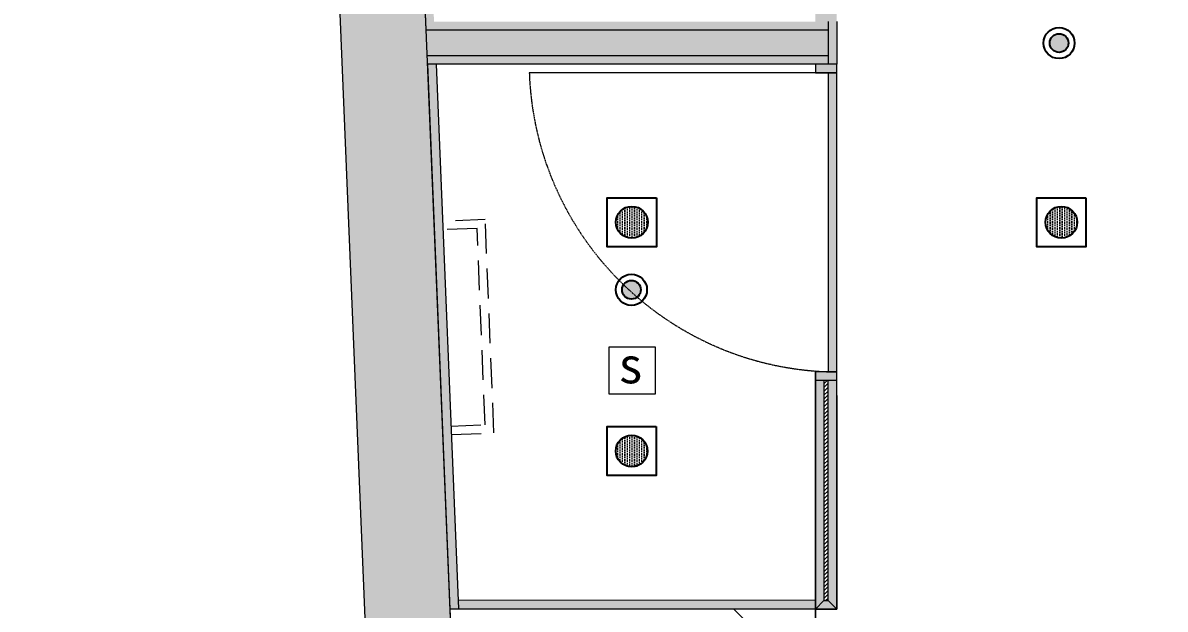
# Model space of a CAD drawing. Header units: millimetres. Extents: x 346472 to 732256, y -34068 to -15883.
# Drawn here: x 659444 to 662119, y -24116 to -22743 of the extents above; entities that cross this region are included whole.
import ezdxf

# ---------------------------------------------------------------- set-up
doc = ezdxf.new("R2010")
doc.units = ezdxf.units.MM
doc.header["$LTSCALE"] = 7
doc.linetypes.add('DASH', pattern=[0.35, 0.25, -0.1])
doc.linetypes.add('DASHED', pattern=[0.75, 0.5, -0.25])
doc.layers.get('0').update_dxf_attribs({"lineweight": 0})
for name, color, linetype, lineweight in [('EA7 FLOOR', 253, 'Continuous', 5), ('EA7 furniture', 7, 'Continuous', 5), ('LIGHTING LAY OUT', 1, 'Continuous', 18), ('materials', 1, 'Continuous', 40), ('QUOTE', 251, 'Continuous', 5), ('文字', 6, 'Continuous', 5)]:
    doc.layers.add(name, color=color, linetype=linetype, lineweight=lineweight)
for name, color, linetype in [('LD_light', 253, 'Continuous'), ('WALL', 7, 'Continuous'), ('walls', 7, 'Continuous'), ('消防', 5, 'Continuous')]:
    doc.layers.add(name, color=color, linetype=linetype)
doc.styles.add('图签-仿宋', font='')
doc.styles.get('图签-仿宋').set_extended_font_data('FangSong_GB2312')

# ---------------------------------------------------------------- blocks, each defined once
blk = doc.blocks.new('Single Rec_1')
at = {"layer": 'LD_light'}
h = blk.add_hatch(dxfattribs=at)
h.set_pattern_fill('DOTS', color=1, scale=10, style=0)
h.set_pattern_definition([(0, (-51.6286, 0), (0.3125, 0.625), [0, -0.625])])
h.paths.add_polyline_path([(10111.94, -501.53, 1), (10103.73, -501.53, 1)])
at = {"layer": 'LD_light', "color": 1}
blk.add_lwpolyline([(10101.49, -495.18), (10114.19, -495.18), (10114.19, -507.88), (10101.49, -507.88)], close=True, dxfattribs=at)
blk.add_circle((10107.84, -501.53), 4.11, dxfattribs=at)
blk = doc.blocks.new('A$C1A5804E3')
at = {"color": 5, "ltscale": 2}
blk.add_lwpolyline([(-699236, -432956), (-698936, -432956), (-698936, -432656), (-699236, -432656)], close=True, dxfattribs=at)
at = {"color": 5, "ltscale": 2, "style": '图签-仿宋'}
blk.add_text('s', height=231.5, dxfattribs=at).set_placement((-699174.1, -432888.6))

msp = doc.modelspace()

# ---------------------------------------------------------------- hatches: boundary and pattern name
at = {"layer": 'EA7 furniture', "lineweight": 5}
h = msp.add_hatch(color=0, dxfattribs=at)
h.dxf.hatch_style = 1
h.paths.add_polyline_path([(661330.1, -22740.2), (661300.1, -22740.2), (660386.9, -22740.2), (660387.7, -22760.2), (661330.1, -22760.2)])
h.paths.add_polyline_path([(660359.1, -21570.2), (660339.1, -21570.2), (660386.9, -22740.2), (660406.9, -22740.2)])
h = msp.add_hatch(color=8, dxfattribs=at)
h.dxf.hatch_style = 1
h.paths.add_polyline_path([(661330.1, -22740.2), (661300.1, -22740.2), (660386.9, -22740.2), (660387.7, -22760.2), (661330.1, -22760.2)])
h.paths.add_polyline_path([(660359.1, -21570.2), (660339.1, -21570.2), (660386.9, -22740.2), (660406.9, -22740.2)])
h = msp.add_hatch(color=0, dxfattribs=at)
h.dxf.hatch_style = 1
h.paths.add_polyline_path([(661350.1, -22000.2), (661300.1, -22000.2), (661300.1, -22020.2), (661350.1, -22020.2)])
h.paths.add_polyline_path([(661350.1, -23560.2), (661300.1, -23560.2), (661300.1, -23580.2), (661350.1, -23580.2)])
h = msp.add_hatch(color=8, dxfattribs=at)
h.dxf.hatch_style = 1
h.paths.add_polyline_path([(661350.1, -22000.2), (661300.1, -22000.2), (661300.1, -22020.2), (661350.1, -22020.2)])
h.paths.add_polyline_path([(661350.1, -23560.2), (661300.1, -23560.2), (661300.1, -23580.2), (661350.1, -23580.2)])
h = msp.add_hatch(color=0, dxfattribs=at)
h.dxf.hatch_style = 1
h.paths.add_polyline_path([(661300.1, -22720.2), (661300.1, -22740.2), (661350.1, -22740.2), (661350.1, -22720.2)])
h.paths.add_polyline_path([(661350.1, -22840.2), (661300.1, -22840.2), (661300.1, -22860.2), (661330.1, -22860.2), (661350.1, -22860.2)])
h = msp.add_hatch(color=8, dxfattribs=at)
h.dxf.hatch_style = 1
h.paths.add_polyline_path([(661300.1, -22720.2), (661300.1, -22740.2), (661350.1, -22740.2), (661350.1, -22720.2)])
h.paths.add_polyline_path([(661350.1, -22840.2), (661300.1, -22840.2), (661300.1, -22860.2), (661330.1, -22860.2), (661350.1, -22860.2)])
h = msp.add_hatch(color=0, dxfattribs=at)
h.dxf.hatch_style = 1
h.paths.add_polyline_path([(661330.1, -22820.2), (661330.1, -22760.2), (660387.7, -22760.2), (660390.2, -22820.2)])
h = msp.add_hatch(color=8, dxfattribs=at)
h.dxf.hatch_style = 1
h.paths.add_polyline_path([(661330.1, -22820.2), (661330.1, -22760.2), (660387.7, -22760.2), (660390.2, -22820.2)])
h = msp.add_hatch(color=0, dxfattribs=at)
h.dxf.hatch_style = 1
h.paths.add_polyline_path([(661330.1, -22820.2), (660390.2, -22820.2), (660391, -22840.2), (661330.1, -22840.2)])
h.paths.add_polyline_path([(660433.3, -24129.5), (660849.8, -24129.5), (660849.8, -23892.4), (660433.3, -23892.4)], flags=9)
h.paths.add_polyline_path([(660927.5, -23978), (661241.5, -23978), (661241.5, -23740.9), (660927.5, -23740.9)], flags=9)
h = msp.add_hatch(color=8, dxfattribs=at)
h.dxf.hatch_style = 1
h.paths.add_polyline_path([(661330.1, -22820.2), (660390.2, -22820.2), (660391, -22840.2), (661330.1, -22840.2)])
h.paths.add_polyline_path([(660433.3, -24129.5), (660849.8, -24129.5), (660849.8, -23892.4), (660433.3, -23892.4)], flags=9)
h.paths.add_polyline_path([(660927.5, -23978), (661241.5, -23978), (661241.5, -23740.9), (660927.5, -23740.9)], flags=9)
h = msp.add_hatch(color=0, dxfattribs=at)
h.dxf.hatch_style = 1
h.paths.add_polyline_path([(660990.2, -24095.3), (660463.3, -24095.3), (660464.1, -24115.3), (660990.2, -24115.3)])
h.paths.add_polyline_path([(661300.1, -24095.3), (661014.1, -24095.3), (661014.1, -24115.3), (661300.1, -24116.1), (661300.1, -24115.3)])
h.paths.add_polyline_path([(661014.1, -24095.3), (660990.2, -24095.3), (660990.2, -24115.3), (661014.1, -24115.3)])
h = msp.add_hatch(color=8, dxfattribs=at)
h.dxf.hatch_style = 1
h.paths.add_polyline_path([(660990.2, -24095.3), (660463.3, -24095.3), (660464.1, -24115.3), (660990.2, -24115.3)])
h.paths.add_polyline_path([(661300.1, -24095.3), (661014.1, -24095.3), (661014.1, -24115.3), (661300.1, -24116.1), (661300.1, -24115.3)])
h.paths.add_polyline_path([(661014.1, -24095.3), (660990.2, -24095.3), (660990.2, -24115.3), (661014.1, -24115.3)])
at = {"layer": 'QUOTE', "lineweight": 5}
h = msp.add_hatch(color=0, dxfattribs=at)
h.dxf.hatch_style = 1
h.paths.add_polyline_path([(661350.1, -22740.2), (661330.1, -22740.2), (661330.1, -22840.2), (661350.1, -22840.2)])
h = msp.add_hatch(color=8, dxfattribs=at)
h.dxf.hatch_style = 1
h.paths.add_polyline_path([(661350.1, -22740.2), (661330.1, -22740.2), (661330.1, -22840.2), (661350.1, -22840.2)])
at = {"layer": 'WALL', "lineweight": 5}
h = msp.add_hatch(color=0, dxfattribs=at)
h.dxf.hatch_style = 1
h.paths.add_polyline_path([(660411.9, -22840.2), (660391.9, -22840.2), (660444.1, -24116.1), (660464.1, -24116.1)])
h = msp.add_hatch(color=8, dxfattribs=at)
h.dxf.hatch_style = 1
h.paths.add_polyline_path([(660411.9, -22840.2), (660391.9, -22840.2), (660444.1, -24116.1), (660464.1, -24116.1)])
h = msp.add_hatch(color=0, dxfattribs=at)
h.dxf.hatch_style = 1
h.paths.add_polyline_path([(661350.1, -22860.2), (661330.1, -22860.2), (661330.1, -23560.2), (661350.1, -23560.2)])
h = msp.add_hatch(color=8, dxfattribs=at)
h.dxf.hatch_style = 1
h.paths.add_polyline_path([(661350.1, -22860.2), (661330.1, -22860.2), (661330.1, -23560.2), (661350.1, -23560.2)])
h = msp.add_hatch(color=0, dxfattribs=at)
h.dxf.hatch_style = 1
h.paths.add_polyline_path([(661300.1, -23560.2), (661300.1, -24116.1), (661320.1, -24096.1), (661320.1, -23580.2), (661300.1, -23580.2)])
h = msp.add_hatch(color=8, dxfattribs=at)
h.dxf.hatch_style = 1
h.paths.add_polyline_path([(661300.1, -23560.2), (661300.1, -24116.1), (661320.1, -24096.1), (661320.1, -23580.2), (661300.1, -23580.2)])
h = msp.add_hatch(color=0, dxfattribs=at)
h.dxf.hatch_style = 1
h.paths.add_polyline_path([(661350.1, -23580.2), (661330.1, -23580.2), (661330.1, -24096.1), (661350.1, -24116.1)])
h = msp.add_hatch(color=8, dxfattribs=at)
h.dxf.hatch_style = 1
h.paths.add_polyline_path([(661350.1, -23580.2), (661330.1, -23580.2), (661330.1, -24096.1), (661350.1, -24116.1)])
h = msp.add_hatch(color=0, dxfattribs=at)
h.dxf.hatch_style = 1
h.paths.add_polyline_path([(661300.1, -24116.1), (661350.1, -24116.1), (661330.1, -24096.1), (661320.1, -24096.1)])
h = msp.add_hatch(color=8, dxfattribs=at)
h.dxf.hatch_style = 1
h.paths.add_polyline_path([(661300.1, -24116.1), (661350.1, -24116.1), (661330.1, -24096.1), (661320.1, -24096.1)])
at = {"layer": 'walls', "lineweight": 5}
h = msp.add_hatch(color=0, dxfattribs=at)
h.dxf.hatch_style = 1
h.paths.add_polyline_path([(659721.3, -18888.6), (659443.8, -18990.8), (660125.2, -21259.8), (660416, -28254), (660615.8, -28245.5), (660325, -21251.5), (665452.4, -22506.4), (665452.4, -22300.5), (660372.6, -21057.2)])
h.paths.add_polyline_path([(665452.4, -22300.5), (665452.4, -22506.4), (672345.2, -24193.4), (672208.2, -24753.3), (672189.5, -24829.7), (672286.6, -24853.4), (672383.8, -24877.2), (672587, -24046.7)])
h.paths.add_polyline_path([(672140.1, -25872.8), (672177, -25722.3), (671982.7, -25674.7), (671898.3, -26019.5), (674287.8, -26604.4), (673756.4, -28775.6), (673963.9, -28775.6), (674533.9, -26463.9)])
h.paths.add_polyline_path([(673963.9, -28775.6), (673756.4, -28775.6), (673715.9, -28941), (673911, -28990.1)])
h.paths.add_polyline_path([(673716.6, -28941.2), (673694.3, -29029.3), (673670.8, -29125.5), (673669.7, -29129.8), (675073.2, -29478.4), (675123.7, -29295.2)])
h = msp.add_hatch(color=8, dxfattribs=at)
h.dxf.hatch_style = 1
h.paths.add_polyline_path([(659721.3, -18888.6), (659443.8, -18990.8), (660125.2, -21259.8), (660416, -28254), (660615.8, -28245.5), (660325, -21251.5), (665452.4, -22506.4), (665452.4, -22300.5), (660372.6, -21057.2)])
h.paths.add_polyline_path([(665452.4, -22300.5), (665452.4, -22506.4), (672345.2, -24193.4), (672208.2, -24753.3), (672189.5, -24829.7), (672286.6, -24853.4), (672383.8, -24877.2), (672587, -24046.7)])
h.paths.add_polyline_path([(672140.1, -25872.8), (672177, -25722.3), (671982.7, -25674.7), (671898.3, -26019.5), (674287.8, -26604.4), (673756.4, -28775.6), (673963.9, -28775.6), (674533.9, -26463.9)])
h.paths.add_polyline_path([(673963.9, -28775.6), (673756.4, -28775.6), (673715.9, -28941), (673911, -28990.1)])
h.paths.add_polyline_path([(673716.6, -28941.2), (673694.3, -29029.3), (673670.8, -29125.5), (673669.7, -29129.8), (675073.2, -29478.4), (675123.7, -29295.2)])
at = {"layer": '消防', "ltscale": 2}
for points in [[(661892.8, -22790.4, 1), (661849, -22790.4, 1)], [(660891, -23368.2, 1), (660847.3, -23368.2, 1)]]:
    msp.add_hatch(color=5, dxfattribs=at).paths.add_polyline_path(points)

# ---------------------------------------------------------------- linework, layer by layer
at = {"layer": 'EA7 FLOOR', "color": 0, "lineweight": 5}
msp.add_line((661300.1, -24116.1, -0.8), (661300.1, -23560.2, -0.8), dxfattribs=at)
at = {"layer": 'EA7 FLOOR', "color": 8, "lineweight": 5}
msp.add_line((661300.1, -24116.1, -0.8), (661300.1, -23560.2, -0.8), dxfattribs=at)
at = {"layer": 'EA7 furniture', "color": 0, "lineweight": 5}
for p, q in [((660339.1, -21570.2, -0.8), (660387.7, -22760.2, -0.8)), ((661330.1, -22740.2, -0.8), (661330.1, -22840.2, -0.8)), ((660391.9, -22840.2, -0.8), (660444.1, -24116.1, 1.2)), ((660411.9, -22840.2, -0.8), (660464.1, -24115.3, 1.2)), ((661300.1, -22840.2, -0.8), (661300.1, -22860.2, -0.8)), ((661300.1, -24116.1, 1.2), (660444.1, -24116.1, 1.2)), ((660444.1, -24116.1, 1.2), (660446.2, -24166.7, 1.2)), ((661300.1, -24166.1, 1.2), (661300.1, -24116.1, 1.2))]:
    msp.add_line(p, q, dxfattribs=at)
at = {"layer": 'EA7 furniture', "color": 8, "lineweight": 5}
for p, q in [((660339.1, -21570.2, -0.8), (660387.7, -22760.2, -0.8)), ((661330.1, -22740.2, -0.8), (661330.1, -22840.2, -0.8)), ((660391.9, -22840.2, -0.8), (660444.1, -24116.1, 1.2)), ((660411.9, -22840.2, -0.8), (660464.1, -24115.3, 1.2)), ((661300.1, -22840.2, -0.8), (661300.1, -22860.2, -0.8)), ((661300.1, -24116.1, 1.2), (660444.1, -24116.1, 1.2)), ((660444.1, -24116.1, 1.2), (660446.2, -24166.7, 1.2)), ((661300.1, -24166.1, 1.2), (661300.1, -24116.1, 1.2))]:
    msp.add_line(p, q, dxfattribs=at)
at = {"layer": 'EA7 furniture', "color": 0, "linetype": 'DASHED', "lineweight": 5, "ltscale": 20}
for p, q in [((660526.9, -23203.6, 0.2), (660426.9, -23207.7, 0.2)), ((660547.3, -23703.2, 0.2), (660526.9, -23203.6, 0.2)), ((660507.7, -23224.4, 0.2), (660427.8, -23227.7, 0.2)), ((660526.5, -23684.1, 0.2), (660507.7, -23224.4, 0.2)), ((660446.5, -23687.3, 0.2), (660526.5, -23684.1, 0.2)), ((660447.4, -23707.3, 0.2), (660547.3, -23703.2, 0.2))]:
    msp.add_line(p, q, dxfattribs=at)
at = {"layer": 'EA7 furniture', "color": 8, "linetype": 'DASHED', "lineweight": 5, "ltscale": 20}
for p, q in [((660526.9, -23203.6, 0.2), (660426.9, -23207.7, 0.2)), ((660547.3, -23703.2, 0.2), (660526.9, -23203.6, 0.2)), ((660507.7, -23224.4, 0.2), (660427.8, -23227.7, 0.2)), ((660526.5, -23684.1, 0.2), (660507.7, -23224.4, 0.2)), ((660446.5, -23687.3, 0.2), (660526.5, -23684.1, 0.2)), ((660447.4, -23707.3, 0.2), (660547.3, -23703.2, 0.2))]:
    msp.add_line(p, q, dxfattribs=at)
at = {"layer": 'EA7 furniture', "color": 0, "linetype": 'Continuous', "lineweight": 5}
for p, q in [((661320.1, -23588.3, -0.8), (661328.3, -23580.2, -0.8)), ((661320.1, -23597.3, -0.8), (661330.1, -23587.3, -0.8)), ((661320.1, -23606.3, -0.8), (661330.1, -23596.3, -0.8)), ((661320.1, -23615.3, -0.8), (661330.1, -23605.3, -0.8)), ((661320.1, -23624.2, -0.8), (661330.1, -23614.2, -0.8)), ((661320.1, -23633.2, -0.8), (661330.1, -23623.2, -0.8)), ((661320.1, -23642.2, -0.8), (661330.1, -23632.2, -0.8)), ((661320.1, -23651.2, -0.8), (661330.1, -23641.2, -0.8)), ((661320.1, -23660.2, -0.8), (661330.1, -23650.2, -0.8)), ((661320.1, -23669.1, -0.8), (661330.1, -23659.1, -0.8)), ((661320.1, -23678.1, -0.8), (661330.1, -23668.1, -0.8)), ((661320.1, -23687.1, -0.8), (661330.1, -23677.1, -0.8)), ((661320.1, -23696.1, -0.8), (661330.1, -23686.1, -0.8)), ((661320.1, -23705.1, -0.8), (661330.1, -23695.1, -0.8)), ((661320.1, -23714, -0.8), (661330.1, -23704, -0.8)), ((661320.1, -23723, -0.8), (661330.1, -23713, -0.8)), ((661320.1, -23732, -0.8), (661330.1, -23722, -0.8)), ((661320.1, -23741, -0.8), (661330.1, -23731, -0.8)), ((661320.1, -23750, -0.8), (661330.1, -23740, -0.8)), ((661320.1, -23758.9, -0.8), (661330.1, -23748.9, -0.8)), ((661320.1, -23767.9, -0.8), (661330.1, -23757.9, -0.8)), ((661320.1, -23776.9, -0.8), (661330.1, -23766.9, -0.8)), ((661320.1, -23785.9, -0.8), (661330.1, -23775.9, -0.8)), ((661320.1, -23794.9, -0.8), (661330.1, -23784.9, -0.8)), ((661320.1, -23803.8, -0.8), (661330.1, -23793.8, -0.8)), ((661320.1, -23812.8, -0.8), (661330.1, -23802.8, -0.8)), ((661320.1, -23821.8, -0.8), (661330.1, -23811.8, -0.8)), ((661320.1, -23830.8, -0.8), (661330.1, -23820.8, -0.8)), ((661320.1, -23839.8, -0.8), (661330.1, -23829.8, -0.8)), ((661320.1, -23848.7, -0.8), (661330.1, -23838.7, -0.8)), ((661320.1, -23857.7, -0.8), (661330.1, -23847.7, -0.8)), ((661320.1, -23866.7, -0.8), (661330.1, -23856.7, -0.8)), ((661320.1, -23875.7, -0.8), (661330.1, -23865.7, -0.8)), ((661320.1, -23884.7, -0.8), (661330.1, -23874.7, -0.8)), ((661320.1, -23893.6, -0.8), (661330.1, -23883.7, -0.8)), ((661320.1, -23902.6, -0.8), (661330.1, -23892.6, -0.8)), ((661320.1, -23911.6, -0.8), (661330.1, -23901.6, -0.8)), ((661320.1, -23920.6, -0.8), (661330.1, -23910.6, -0.8)), ((661320.1, -23929.6, -0.8), (661330.1, -23919.6, -0.8)), ((661320.1, -23938.5, -0.8), (661330.1, -23928.6, -0.8)), ((661320.1, -23947.5, -0.8), (661330.1, -23937.5, -0.8)), ((661320.1, -23956.5, -0.8), (661330.1, -23946.5, -0.8)), ((661320.1, -23965.5, -0.8), (661330.1, -23955.5, -0.8)), ((661320.1, -23974.5, -0.8), (661330.1, -23964.5, -0.8)), ((661320.1, -23983.5, -0.8), (661330.1, -23973.5, -0.8)), ((661320.1, -23992.4, -0.8), (661330.1, -23982.4, -0.8)), ((661320.1, -24001.4, -0.8), (661330.1, -23991.4, -0.8)), ((661320.1, -24010.4, -0.8), (661330.1, -24000.4, -0.8)), ((661320.1, -24019.4, -0.8), (661330.1, -24009.4, -0.8)), ((661320.1, -24028.4, -0.8), (661330.1, -24018.4, -0.8)), ((661320.1, -24037.3, -0.8), (661330.1, -24027.3, -0.8)), ((661320.1, -24046.3, -0.8), (661330.1, -24036.3, -0.8)), ((661320.1, -24055.3, -0.8), (661330.1, -24045.3, -0.8)), ((661320.1, -24064.3, -0.8), (661330.1, -24054.3, -0.8)), ((661320.1, -24073.3, -0.8), (661330.1, -24063.3, -0.8)), ((661320.1, -24082.2, -0.8), (661330.1, -24072.2, -0.8)), ((661320.1, -24091.2, -0.8), (661330.1, -24081.2, -0.8)), ((661324.2, -24096.1, -0.8), (661330.1, -24090.2, -0.8)), ((661159.3, -24166.2, 1.2), (661109.2, -24116.1, 1.2))]:
    msp.add_line(p, q, dxfattribs=at)
at = {"layer": 'EA7 furniture', "color": 8, "linetype": 'Continuous', "lineweight": 5}
for p, q in [((661320.1, -23588.3, -0.8), (661328.3, -23580.2, -0.8)), ((661320.1, -23597.3, -0.8), (661330.1, -23587.3, -0.8)), ((661320.1, -23606.3, -0.8), (661330.1, -23596.3, -0.8)), ((661320.1, -23615.3, -0.8), (661330.1, -23605.3, -0.8)), ((661320.1, -23624.2, -0.8), (661330.1, -23614.2, -0.8)), ((661320.1, -23633.2, -0.8), (661330.1, -23623.2, -0.8)), ((661320.1, -23642.2, -0.8), (661330.1, -23632.2, -0.8)), ((661320.1, -23651.2, -0.8), (661330.1, -23641.2, -0.8)), ((661320.1, -23660.2, -0.8), (661330.1, -23650.2, -0.8)), ((661320.1, -23669.1, -0.8), (661330.1, -23659.1, -0.8)), ((661320.1, -23678.1, -0.8), (661330.1, -23668.1, -0.8)), ((661320.1, -23687.1, -0.8), (661330.1, -23677.1, -0.8)), ((661320.1, -23696.1, -0.8), (661330.1, -23686.1, -0.8)), ((661320.1, -23705.1, -0.8), (661330.1, -23695.1, -0.8)), ((661320.1, -23714, -0.8), (661330.1, -23704, -0.8)), ((661320.1, -23723, -0.8), (661330.1, -23713, -0.8)), ((661320.1, -23732, -0.8), (661330.1, -23722, -0.8)), ((661320.1, -23741, -0.8), (661330.1, -23731, -0.8)), ((661320.1, -23750, -0.8), (661330.1, -23740, -0.8)), ((661320.1, -23758.9, -0.8), (661330.1, -23748.9, -0.8)), ((661320.1, -23767.9, -0.8), (661330.1, -23757.9, -0.8)), ((661320.1, -23776.9, -0.8), (661330.1, -23766.9, -0.8)), ((661320.1, -23785.9, -0.8), (661330.1, -23775.9, -0.8)), ((661320.1, -23794.9, -0.8), (661330.1, -23784.9, -0.8)), ((661320.1, -23803.8, -0.8), (661330.1, -23793.8, -0.8)), ((661320.1, -23812.8, -0.8), (661330.1, -23802.8, -0.8)), ((661320.1, -23821.8, -0.8), (661330.1, -23811.8, -0.8)), ((661320.1, -23830.8, -0.8), (661330.1, -23820.8, -0.8)), ((661320.1, -23839.8, -0.8), (661330.1, -23829.8, -0.8)), ((661320.1, -23848.7, -0.8), (661330.1, -23838.7, -0.8)), ((661320.1, -23857.7, -0.8), (661330.1, -23847.7, -0.8)), ((661320.1, -23866.7, -0.8), (661330.1, -23856.7, -0.8)), ((661320.1, -23875.7, -0.8), (661330.1, -23865.7, -0.8)), ((661320.1, -23884.7, -0.8), (661330.1, -23874.7, -0.8)), ((661320.1, -23893.6, -0.8), (661330.1, -23883.7, -0.8)), ((661320.1, -23902.6, -0.8), (661330.1, -23892.6, -0.8)), ((661320.1, -23911.6, -0.8), (661330.1, -23901.6, -0.8)), ((661320.1, -23920.6, -0.8), (661330.1, -23910.6, -0.8)), ((661320.1, -23929.6, -0.8), (661330.1, -23919.6, -0.8)), ((661320.1, -23938.5, -0.8), (661330.1, -23928.6, -0.8)), ((661320.1, -23947.5, -0.8), (661330.1, -23937.5, -0.8)), ((661320.1, -23956.5, -0.8), (661330.1, -23946.5, -0.8)), ((661320.1, -23965.5, -0.8), (661330.1, -23955.5, -0.8)), ((661320.1, -23974.5, -0.8), (661330.1, -23964.5, -0.8)), ((661320.1, -23983.5, -0.8), (661330.1, -23973.5, -0.8)), ((661320.1, -23992.4, -0.8), (661330.1, -23982.4, -0.8)), ((661320.1, -24001.4, -0.8), (661330.1, -23991.4, -0.8)), ((661320.1, -24010.4, -0.8), (661330.1, -24000.4, -0.8)), ((661320.1, -24019.4, -0.8), (661330.1, -24009.4, -0.8)), ((661320.1, -24028.4, -0.8), (661330.1, -24018.4, -0.8)), ((661320.1, -24037.3, -0.8), (661330.1, -24027.3, -0.8)), ((661320.1, -24046.3, -0.8), (661330.1, -24036.3, -0.8)), ((661320.1, -24055.3, -0.8), (661330.1, -24045.3, -0.8)), ((661320.1, -24064.3, -0.8), (661330.1, -24054.3, -0.8)), ((661320.1, -24073.3, -0.8), (661330.1, -24063.3, -0.8)), ((661320.1, -24082.2, -0.8), (661330.1, -24072.2, -0.8)), ((661320.1, -24091.2, -0.8), (661330.1, -24081.2, -0.8)), ((661324.2, -24096.1, -0.8), (661330.1, -24090.2, -0.8)), ((661159.3, -24166.2, 1.2), (661109.2, -24116.1, 1.2))]:
    msp.add_line(p, q, dxfattribs=at)
at = {"layer": 'materials', "color": 0, "lineweight": 5}
for p, q in [((661300.1, -24166.1, 1.2), (661300.1, -24116.1, 1.2)), ((661350.1, -24116.1, -0.8), (661300.1, -24116.1, -0.8)), ((661350.1, -24116.1, -0.8), (661300.1, -24116.1, -0.8))]:
    msp.add_line(p, q, dxfattribs=at)
at = {"layer": 'materials', "color": 8, "lineweight": 5}
for p, q in [((661300.1, -24166.1, 1.2), (661300.1, -24116.1, 1.2)), ((661350.1, -24116.1, -0.8), (661300.1, -24116.1, -0.8)), ((661350.1, -24116.1, -0.8), (661300.1, -24116.1, -0.8))]:
    msp.add_line(p, q, dxfattribs=at)
at = {"layer": 'QUOTE', "color": 0, "lineweight": 5}
msp.add_line((661350.1, -22740.2, -0.8), (661350.1, -22840.2, -0.8), dxfattribs=at)
at = {"layer": 'QUOTE', "color": 8, "lineweight": 5}
msp.add_line((661350.1, -22740.2, -0.8), (661350.1, -22840.2, -0.8), dxfattribs=at)
at = {"layer": 'WALL', "color": 0, "lineweight": 5}
for p, q in [((660125.2, -21259.8, 0.2), (660415.9, -28253.8, 0.2)), ((660325, -21251.5, 0.2), (660615.8, -28245.5, 0.2)), ((661320.1, -23580.2, -0.8), (661320.1, -24096.1, -0.8)), ((661330.1, -24096.1, -0.8), (661330.1, -23580.2, -0.8)), ((661350.1, -24116.1, -0.8), (661350.1, -23580.2, -0.8)), ((661350.1, -23616.1, -0.8), (661350.1, -24116.1, -0.8)), ((661320.1, -24096.1, -0.8), (661300.1, -24116.1, -0.8)), ((661320.1, -24096.1, -0.8), (661330.1, -24096.1, -0.8)), ((661330.1, -24096.1, -0.8), (661350.1, -24116.1, -0.8)), ((661300.1, -24116.1, -0.8), (661350.1, -24116.1, -0.8))]:
    msp.add_line(p, q, dxfattribs=at)
at = {"layer": 'WALL', "color": 8, "lineweight": 5}
for p, q in [((660125.2, -21259.8, 0.2), (660415.9, -28253.8, 0.2)), ((660325, -21251.5, 0.2), (660615.8, -28245.5, 0.2)), ((661320.1, -23580.2, -0.8), (661320.1, -24096.1, -0.8)), ((661330.1, -24096.1, -0.8), (661330.1, -23580.2, -0.8)), ((661350.1, -24116.1, -0.8), (661350.1, -23580.2, -0.8)), ((661350.1, -23616.1, -0.8), (661350.1, -24116.1, -0.8)), ((661320.1, -24096.1, -0.8), (661300.1, -24116.1, -0.8)), ((661320.1, -24096.1, -0.8), (661330.1, -24096.1, -0.8)), ((661330.1, -24096.1, -0.8), (661350.1, -24116.1, -0.8)), ((661300.1, -24116.1, -0.8), (661350.1, -24116.1, -0.8))]:
    msp.add_line(p, q, dxfattribs=at)
at = {"layer": 'walls', "color": 0, "lineweight": 5}
for p, q in [((661330.1, -22760.2, -0.8), (660386.9, -22760.2, -0.8)), ((661330.1, -22820.2, -0.8), (660391, -22820.2, -0.8)), ((661350.1, -22840.2, -0.8), (660391, -22840.2, -0.8)), ((661300.1, -22840.2, -0.8), (661300.1, -22860.2, -0.8)), ((661350.1, -22840.2, -0.8), (661300.1, -22840.2, -0.8)), ((661300.1, -22840.2, -0.8), (661300.1, -22860.2, -0.8)), ((661350.1, -22860.2, -0.8), (661350.1, -22840.2, -0.8)), ((661300.1, -22860.2, -0.8), (661350.1, -22860.2, -0.8)), ((661350.1, -22860.2, -0.8), (661330.1, -22860.2, -0.8)), ((661330.1, -22860.2, -0.8), (661330.1, -23560.2, -0.8)), ((661350.1, -23560.2, -0.8), (661350.1, -22860.2, -0.8)), ((661300.1, -23560.2, -0.8), (661300.1, -28216.1, -0.8)), ((661350.1, -23560.2, -0.8), (661300.1, -23560.2, -0.8)), ((661300.1, -23560.2, -0.8), (661300.1, -23580.2, -0.8)), ((661330.1, -23560.2, -0.8), (661350.1, -23560.2, -0.8)), ((661350.1, -23580.2, -0.8), (661350.1, -23560.2, -0.8)), ((661300.1, -23580.2, -0.8), (661350.1, -23580.2, -0.8)), ((661300.1, -24096.1, 1.2), (660463.3, -24095.3, 1.2)), ((660463.3, -24095.3, 1.2), (660464.1, -24115.3, 1.2)), ((661300.1, -24116.1, 1.2), (661300.1, -24096.1, 1.2)), ((660464.1, -24115.3, 1.2), (661300.1, -24116.1, 1.2))]:
    msp.add_line(p, q, dxfattribs=at)
at = {"layer": 'walls', "color": 8, "lineweight": 5}
for p, q in [((661330.1, -22760.2, -0.8), (660386.9, -22760.2, -0.8)), ((661330.1, -22820.2, -0.8), (660391, -22820.2, -0.8)), ((661350.1, -22840.2, -0.8), (660391, -22840.2, -0.8)), ((661300.1, -22840.2, -0.8), (661300.1, -22860.2, -0.8)), ((661350.1, -22840.2, -0.8), (661300.1, -22840.2, -0.8)), ((661300.1, -22840.2, -0.8), (661300.1, -22860.2, -0.8)), ((661350.1, -22860.2, -0.8), (661350.1, -22840.2, -0.8)), ((661300.1, -22860.2, -0.8), (661350.1, -22860.2, -0.8)), ((661350.1, -22860.2, -0.8), (661330.1, -22860.2, -0.8)), ((661330.1, -22860.2, -0.8), (661330.1, -23560.2, -0.8)), ((661350.1, -23560.2, -0.8), (661350.1, -22860.2, -0.8)), ((661300.1, -23560.2, -0.8), (661300.1, -28216.1, -0.8)), ((661350.1, -23560.2, -0.8), (661300.1, -23560.2, -0.8)), ((661300.1, -23560.2, -0.8), (661300.1, -23580.2, -0.8)), ((661330.1, -23560.2, -0.8), (661350.1, -23560.2, -0.8)), ((661350.1, -23580.2, -0.8), (661350.1, -23560.2, -0.8)), ((661300.1, -23580.2, -0.8), (661350.1, -23580.2, -0.8)), ((661300.1, -24096.1, 1.2), (660463.3, -24095.3, 1.2)), ((660463.3, -24095.3, 1.2), (660464.1, -24115.3, 1.2)), ((661300.1, -24116.1, 1.2), (661300.1, -24096.1, 1.2)), ((660464.1, -24115.3, 1.2), (661300.1, -24116.1, 1.2))]:
    msp.add_line(p, q, dxfattribs=at)
at = {"layer": 'walls', "color": 0, "linetype": 'DASH', "lineweight": 5}
msp.add_line((661330.1, -22860.2, -0.8), (660630.1, -22860.2, -0.8), dxfattribs=at)
at = {"layer": 'walls', "color": 8, "linetype": 'DASH', "lineweight": 5}
msp.add_line((661330.1, -22860.2, -0.8), (660630.1, -22860.2, -0.8), dxfattribs=at)
at = {"layer": 'walls', "color": 0, "linetype": 'DASH', "lineweight": 5}
msp.add_arc((661355.6, -22834.6, -0.8), 726, 182.0144, 267.9856, dxfattribs=at)
at = {"layer": 'walls', "color": 8, "linetype": 'DASH', "lineweight": 5}
msp.add_arc((661355.6, -22834.6, -0.8), 726, 182.0144, 267.9856, dxfattribs=at)
at = {"layer": '消防', "color": 5, "ltscale": 2}
for centre, radius in [((661870.9, -22790.4, 0.2), 36.5), ((661870.9, -22790.4, 0.2), 21.9), ((660869.2, -23368.2, 0.2), 36.5), ((660869.2, -23368.2, 0.2), 21.9)]:
    msp.add_circle(centre, radius, dxfattribs=at)

# ---------------------------------------------------------------- block references
at = {"layer": 'LIGHTING LAY OUT', "xscale": 9.055118110259047, "yscale": 9.055118110259047, "zscale": 9.055118110259047, "rotation": 270}
for p in [(665411.6, 68317.5, -0.8), (666417.7, 68317.5, -0.8), (665411.1, 67781.9, 0.7)]:
    msp.add_blockref('Single Rec_1', p, dxfattribs=at)
at = {"layer": 'LIGHTING LAY OUT', "color": 8, "xscale": 9.055118110259047, "yscale": 9.055118110259047, "zscale": 9.055118110259047, "rotation": 270}
for p in [(665411.6, 68317.5, -0.8), (666417.7, 68317.5, -0.8), (665411.1, 67781.9, 0.7)]:
    msp.add_blockref('Single Rec_1', p, dxfattribs=at)
at = {"layer": '文字', "color": 6, "ltscale": 2, "xscale": 0.3645, "yscale": 0.3645, "zscale": 0.3645}
msp.add_blockref('A$C1A5804E3', (915687.9, 134200.7, 0.2), dxfattribs=at)

doc.saveas('drawing.dxf')
